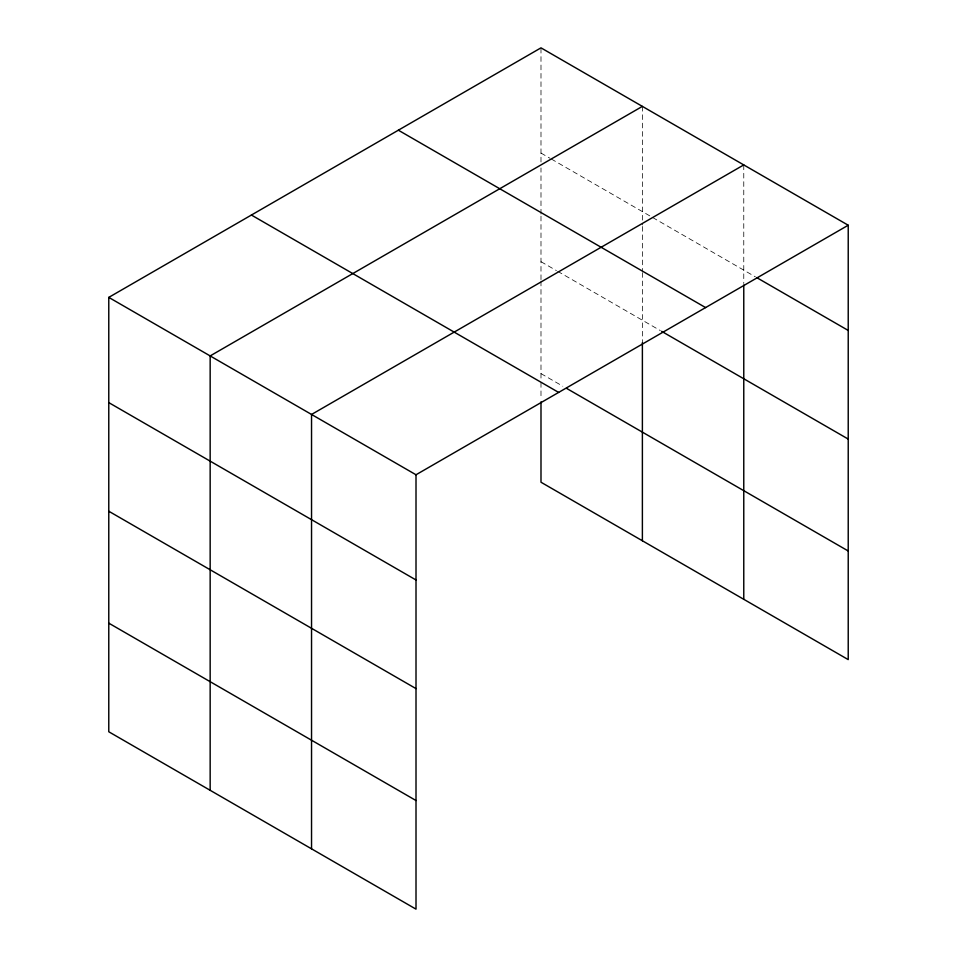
<?xml version="1.0" encoding="UTF-8"?>
<svg xmlns="http://www.w3.org/2000/svg" width="957" height="957" viewBox="0 0 957 957"><rect width="100%" height="100%" fill="white"/><g stroke="black" fill="none" stroke-linecap="round" stroke-linejoin="round"><path stroke-width="0.72" stroke-dasharray="4.79 3.59" d="M540.992 279.6L540.992 215.564M540.992 214.069L540.992 167.942M540.992 161.996L540.992 47.85M540.992 153.072L549.976 158.252M551.268 158.994L651.37 216.784M652.65 217.526L755.372 276.836M540.992 261.692L556.4 270.58M557.68 271.321L660.354 330.596M540.992 373.613L562.812 386.209M743.768 164.915L743.768 283.523M642.386 106.383L642.386 224.991M642.386 226.486L642.386 271.118M642.386 272.613L642.386 342.606M540.992 281.095L540.992 381.053M540.992 382.537L540.992 398.902"/><path stroke-width="1.44" d="M848.225 225.23L540.992 47.85L108.775 297.388L108.775 731.77L416.008 909.15L416.008 474.768L848.225 225.23L848.225 659.612L540.992 482.232L540.992 401.88M642.386 106.383L210.157 355.92L210.157 790.303M743.768 164.915L311.539 414.465L311.539 848.847M756.664 277.578L848.225 330.44M398.363 130.2L705.596 307.58M661.634 331.337L848.225 439.072M566.664 388.422L848.225 550.981M251.404 215.038L558.637 392.418M108.775 297.388L416.008 474.768M108.775 402.61L416.008 579.978M108.775 511.229L416.008 688.609M108.775 623.151L416.008 800.531M743.768 285.019L743.768 599.297M642.386 342.606L642.386 540.765"/></g></svg>
